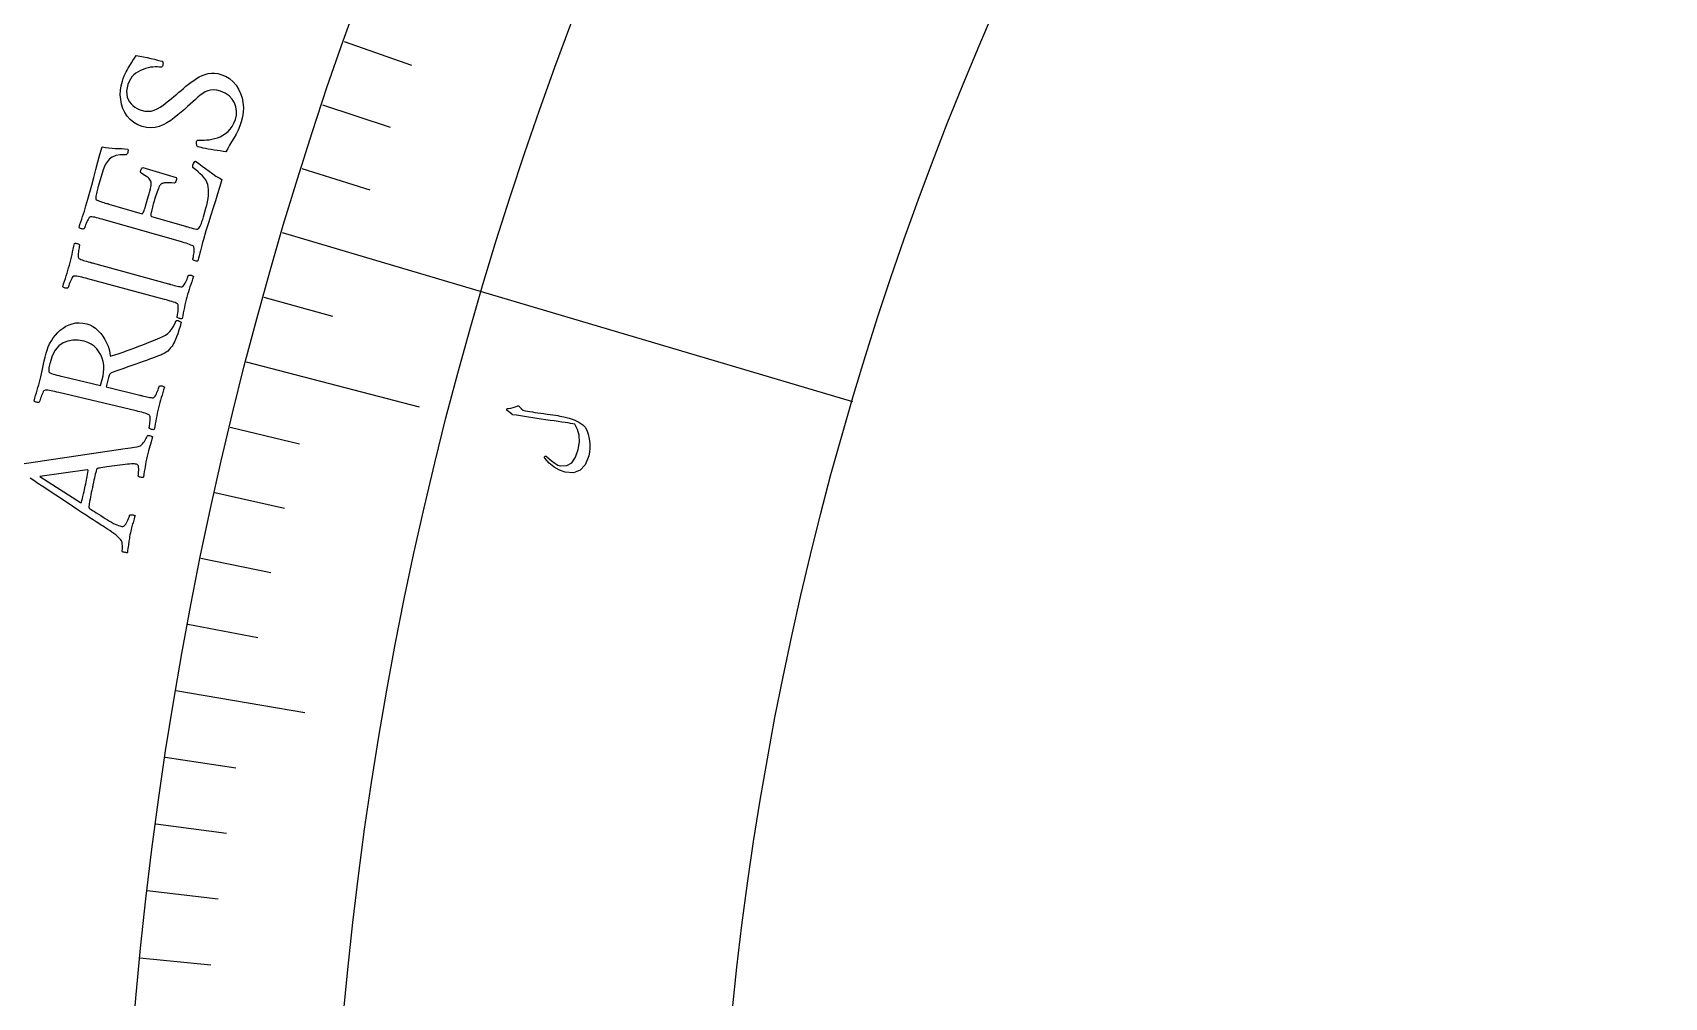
# Model space of a CAD drawing. Header units: millimetres. Extents: x -68 to 67, y -67 to 79.
# Drawn here: x -54.86 to -32.64, y 4.82 to 17.94 of the extents above; entities that cross this region are included whole.
import ezdxf

# ---------------------------------------------------------------- set-up
doc = ezdxf.new("R2010")
doc.units = ezdxf.units.MM
for name, color, linetype in [('ENGRAVE', 7, 'Continuous'), ('ENGRAVE_FINE', 8, 'Continuous'), ('TEXT', 5, 'Continuous')]:
    doc.layers.add(name, color=color, linetype=linetype)

msp = doc.modelspace()

# ---------------------------------------------------------------- linework, layer by layer
at = {"layer": 'ENGRAVE'}
for points in [[(-51.4576, 15.2243), (-43.6904, 12.9263)], [(-51.9458, 13.4648), (-49.5935, 12.8551)], [(-52.9034, 8.9938), (-51.1467, 8.6952)]]:
    msp.add_lwpolyline(points, dxfattribs=at)
for radius in [66.15, 66.15, 64.3781, 61.0875, 61.0875, 58.4888, 53.6625, 53.6625, 50.8275, 45.5625, 45.5625]:
    msp.add_circle((0, 0), radius, dxfattribs=at)
at = {"layer": 'ENGRAVE_FINE'}
for points in [[(-50.615, 17.8264), (-49.6982, 17.5036)], [(-50.9105, 16.9643), (-49.9883, 16.6571)], [(-51.1913, 16.0969), (-50.2641, 15.8053)], [(-51.7091, 14.3469), (-50.7725, 14.087)], [(-52.1675, 12.5784), (-51.2226, 12.3506)], [(-52.3742, 11.6878), (-51.4256, 11.4761)], [(-52.5658, 10.7934), (-51.6137, 10.5979)], [(-52.7423, 9.8953), (-51.7869, 9.7161)], [(-53.0493, 8.0892), (-52.0884, 7.9427)], [(-53.1797, 7.1818), (-52.2165, 7.0517)], [(-53.2947, 6.2717), (-52.3294, 6.1581)], [(-53.3942, 5.3593), (-52.4271, 5.2622)]]:
    msp.add_lwpolyline(points, dxfattribs=at)
at = {"layer": 'TEXT'}
for points in [[(-53.6333, 17.2849), (-53.6207, 17.3221), (-53.6081, 17.3557), (-53.5954, 17.3856), (-53.5827, 17.4118), (-53.5696, 17.4362), (-53.5555, 17.4607), (-53.5406, 17.4852), (-53.5248, 17.5098), (-53.5078, 17.536), (-53.489, 17.5652), (-53.4684, 17.5976), (-53.4462, 17.633), (-53.3967, 17.6245), (-53.3467, 17.6151), (-53.2962, 17.6046), (-53.2452, 17.593), (-53.1972, 17.5816), (-53.1558, 17.5714), (-53.1209, 17.5626), (-53.0926, 17.555), (-53.0869, 17.553), (-53.0829, 17.5484), (-53.0806, 17.5412), (-53.08, 17.5315), (-53.0804, 17.5211), (-53.0813, 17.5119), (-53.0827, 17.5039), (-53.0845, 17.497), (-53.0878, 17.489), (-53.0921, 17.4823), (-53.0973, 17.4769), (-53.1034, 17.4728), (-53.1277, 17.4767), (-53.1547, 17.4786), (-53.1843, 17.4787), (-53.2166, 17.4768), (-53.2503, 17.4728), (-53.2842, 17.4661), (-53.3183, 17.4569), (-53.3524, 17.4451), (-53.3859, 17.4306), (-53.4178, 17.413), (-53.4481, 17.3925), (-53.4767, 17.369), (-53.5027, 17.3423), (-53.5248, 17.312), (-53.5431, 17.2783), (-53.5576, 17.241), (-53.5703, 17.1925), (-53.576, 17.1477), (-53.5747, 17.1065), (-53.5664, 17.069), (-53.5528, 17.0351), (-53.5353, 17.0044), (-53.5141, 16.9771), (-53.4891, 16.9531), (-53.4618, 16.9324), (-53.4339, 16.9149), (-53.4053, 16.9006), (-53.376, 16.8896), (-53.3288, 16.8782), (-53.2836, 16.8745), (-53.2404, 16.8785), (-53.1992, 16.8901), (-53.1593, 16.9075), (-53.1202, 16.9289), (-53.0819, 16.9543), (-53.0442, 16.9837), (-53.0068, 17.015), (-52.969, 17.0464), (-52.9308, 17.0778), (-52.8922, 17.1091), (-52.8634, 17.1336), (-52.8331, 17.1593), (-52.8014, 17.1862), (-52.7682, 17.2143), (-52.7338, 17.2425), (-52.6983, 17.2696), (-52.6618, 17.2957), (-52.6243, 17.3207), (-52.5857, 17.3432), (-52.5462, 17.362), (-52.5056, 17.377), (-52.4641, 17.3883), (-52.4219, 17.3946), (-52.379, 17.3949), (-52.3356, 17.3892), (-52.2916, 17.3775), (-52.2299, 17.3519), (-52.175, 17.3186), (-52.1269, 17.2776), (-52.0857, 17.2289), (-52.0514, 17.1746), (-52.0243, 17.1171), (-52.0044, 17.0562), (-51.9917, 16.9921), (-51.9862, 16.9265), (-51.9882, 16.8616), (-51.9975, 16.7972), (-52.0143, 16.7334), (-52.035, 16.6746), (-52.0588, 16.6179), (-52.0855, 16.5634), (-52.1152, 16.5109), (-52.1453, 16.4607), (-52.1733, 16.413), (-52.199, 16.3678), (-52.2226, 16.3251), (-52.2613, 16.3294), (-52.3011, 16.3345), (-52.342, 16.3404), (-52.384, 16.3472), (-52.4252, 16.3543), (-52.4637, 16.3613), (-52.4996, 16.3681), (-52.5328, 16.3747), (-52.5617, 16.3807), (-52.5844, 16.3857), (-52.601, 16.3896), (-52.6114, 16.3924), (-52.6154, 16.4007), (-52.6187, 16.4093), (-52.6215, 16.4182), (-52.6236, 16.4274), (-52.6249, 16.4367), (-52.625, 16.4458), (-52.624, 16.4548), (-52.6218, 16.4635), (-52.6173, 16.4731), (-52.6107, 16.4797), (-52.6019, 16.4832), (-52.5911, 16.4837), (-52.5707, 16.4825), (-52.5464, 16.4823), (-52.5182, 16.483), (-52.4862, 16.4847), (-52.4516, 16.4882), (-52.4156, 16.4943), (-52.3783, 16.5031), (-52.3397, 16.5144), (-52.3011, 16.5291), (-52.2642, 16.548), (-52.2288, 16.571), (-52.1949, 16.5982), (-52.1638, 16.6306), (-52.1366, 16.6691), (-52.1134, 16.7137), (-52.0941, 16.7645), (-52.081, 16.8217), (-52.0787, 16.8784), (-52.0873, 16.9346), (-52.1067, 16.9904), (-52.1372, 17.0418), (-52.179, 17.0852), (-52.2321, 17.1204), (-52.2966, 17.1475), (-52.3452, 17.1603), (-52.3902, 17.1656), (-52.4315, 17.1633), (-52.4691, 17.1536), (-52.5045, 17.138), (-52.5392, 17.1184), (-52.5731, 17.0948), (-52.6062, 17.0672), (-52.6395, 17.0369), (-52.6739, 17.0054), (-52.7093, 16.9726), (-52.7457, 16.9387), (-52.7884, 16.9013), (-52.8327, 16.8636), (-52.8786, 16.8255), (-52.9261, 16.7869), (-52.9752, 16.7506), (-53.026, 16.719), (-53.0786, 16.6921), (-53.1328, 16.67), (-53.1885, 16.6551), (-53.2457, 16.6498), (-53.3042, 16.6542), (-53.3641, 16.6682), (-53.425, 16.692), (-53.479, 16.7231), (-53.5261, 16.7615), (-53.5663, 16.8074), (-53.5995, 16.8587), (-53.6256, 16.9135), (-53.6446, 16.9719), (-53.6565, 17.0339), (-53.6613, 17.0973), (-53.659, 17.1603), (-53.6497, 17.2229), (-53.6333, 17.2849)], [(-54.1294, 15.5875), (-54.1039, 15.6776), (-54.0778, 15.7724), (-54.0513, 15.8718), (-54.0241, 15.9759), (-53.9963, 16.0816), (-53.9678, 16.1856), (-53.9385, 16.2881), (-53.9084, 16.3889), (-53.8614, 16.3821), (-53.816, 16.3767), (-53.7721, 16.3729), (-53.7298, 16.3705), (-53.6881, 16.3686), (-53.6458, 16.3662), (-53.603, 16.3633), (-53.5597, 16.3599), (-53.5565, 16.3509), (-53.5556, 16.3401), (-53.5569, 16.3276), (-53.5604, 16.3134), (-53.5658, 16.2992), (-53.5724, 16.2895), (-53.5799, 16.2842), (-53.5884, 16.2834), (-53.6616, 16.2814), (-53.7228, 16.2712), (-53.7718, 16.2528), (-53.8088, 16.2262), (-53.8377, 16.1931), (-53.8625, 16.1554), (-53.8833, 16.1131), (-53.9001, 16.066), (-53.9631, 15.8531), (-53.9657, 15.8439), (-53.9691, 15.8315), (-53.9733, 15.8159), (-53.9782, 15.797), (-53.9832, 15.7768), (-53.9875, 15.757), (-53.9912, 15.7378), (-53.9942, 15.7191), (-53.9959, 15.7024), (-53.9955, 15.6892), (-53.993, 15.6795), (-53.9886, 15.6734), (-53.9762, 15.6661), (-53.9617, 15.6591), (-53.9451, 15.6523), (-53.9265, 15.6458), (-53.9065, 15.6394), (-53.8863, 15.6331), (-53.8657, 15.6269), (-53.8447, 15.6207), (-53.8365, 15.6183), (-53.8291, 15.6162), (-53.8228, 15.6143), (-53.8173, 15.6127), (-53.3644, 15.4814), (-53.3593, 15.4821), (-53.354, 15.4872), (-53.3484, 15.4966), (-53.3425, 15.5103), (-53.3365, 15.5268), (-53.3306, 15.5442), (-53.3247, 15.5627), (-53.3188, 15.5823), (-53.2813, 15.71), (-53.2694, 15.7515), (-53.2596, 15.7883), (-53.2517, 15.8204), (-53.2459, 15.8479), (-53.2424, 15.8716), (-53.2414, 15.8925), (-53.2429, 15.9106), (-53.247, 15.9258), (-53.2536, 15.9394), (-53.2627, 15.9523), (-53.2744, 15.9647), (-53.2886, 15.9765), (-53.3056, 15.9886), (-53.3256, 16.0019), (-53.3486, 16.0165), (-53.3746, 16.0323), (-53.3813, 16.0378), (-53.3847, 16.0463), (-53.3847, 16.0579), (-53.3815, 16.0727), (-53.3765, 16.0864), (-53.3706, 16.0974), (-53.3639, 16.1058), (-53.3562, 16.1116), (-52.8998, 15.9737), (-52.8973, 15.9662), (-52.8968, 15.9566), (-52.8984, 15.9448), (-52.9019, 15.931), (-52.907, 15.9178), (-52.9135, 15.9081), (-52.9213, 15.9018), (-52.9304, 15.8989), (-52.9653, 15.9003), (-52.9951, 15.901), (-53.0198, 15.9011), (-53.0395, 15.9004), (-53.0555, 15.8993), (-53.0688, 15.8977), (-53.0795, 15.8956), (-53.0877, 15.8931), (-53.0944, 15.8901), (-53.1009, 15.8865), (-53.1069, 15.8823), (-53.1127, 15.8775), (-53.1197, 15.8706), (-53.1272, 15.8594), (-53.1351, 15.8439), (-53.1435, 15.8242), (-53.152, 15.8017), (-53.1606, 15.7779), (-53.1691, 15.7531), (-53.1777, 15.727), (-53.1861, 15.7007), (-53.194, 15.6751), (-53.2016, 15.6502), (-53.2088, 15.6261), (-53.2136, 15.6093), (-53.2187, 15.5913), (-53.2238, 15.5722), (-53.2292, 15.552), (-53.2342, 15.5318), (-53.2385, 15.513), (-53.2421, 15.4955), (-53.245, 15.4793), (-53.2464, 15.4654), (-53.2456, 15.455), (-53.2426, 15.4481), (-53.2375, 15.4445), (-52.7746, 15.3103), (-52.7718, 15.3094), (-52.7684, 15.3085), (-52.7644, 15.3073), (-52.7597, 15.3059), (-52.741, 15.3006), (-52.7198, 15.2947), (-52.696, 15.2882), (-52.6698, 15.2812), (-52.645, 15.2752), (-52.6258, 15.2721), (-52.6123, 15.2718), (-52.6043, 15.2742), (-52.5927, 15.285), (-52.5823, 15.2977), (-52.5733, 15.3122), (-52.5656, 15.3286), (-52.558, 15.3486), (-52.5493, 15.3738), (-52.5396, 15.4042), (-52.5289, 15.4399), (-52.4947, 15.5558), (-52.483, 15.5992), (-52.4736, 15.6428), (-52.4664, 15.6868), (-52.4614, 15.7311), (-52.4591, 15.7738), (-52.4599, 15.8127), (-52.4638, 15.8478), (-52.4709, 15.8792), (-52.4821, 15.9119), (-52.498, 15.9426), (-52.5188, 15.9715), (-52.5443, 15.9985), (-52.573, 16.0246), (-52.6032, 16.0509), (-52.6349, 16.0773), (-52.668, 16.1038), (-52.6733, 16.1098), (-52.6757, 16.1183), (-52.6754, 16.1294), (-52.6723, 16.143), (-52.6651, 16.1631), (-52.6572, 16.179), (-52.6485, 16.1905), (-52.6392, 16.1978), (-52.5943, 16.1646), (-52.5481, 16.1303), (-52.5006, 16.0947), (-52.4517, 16.0579), (-52.4037, 16.0229), (-52.3585, 15.9927), (-52.3163, 15.9673), (-52.2771, 15.9467), (-52.3069, 15.8499), (-52.337, 15.7535), (-52.3674, 15.6576), (-52.3983, 15.5621), (-52.4298, 15.4636), (-52.4623, 15.3587), (-52.4957, 15.2474), (-52.5301, 15.1297), (-52.5417, 15.0887), (-52.5521, 15.0498), (-52.5614, 15.0129), (-52.5695, 14.978), (-52.5775, 14.9439), (-52.5861, 14.9093), (-52.5952, 14.8742), (-52.605, 14.8386), (-52.6122, 14.836), (-52.6208, 14.8353), (-52.6308, 14.8366), (-52.6424, 14.8398), (-52.6536, 14.844), (-52.6628, 14.8485), (-52.6699, 14.8533), (-52.6749, 14.8583), (-52.6726, 14.8673), (-52.6699, 14.8796), (-52.6667, 14.895), (-52.6632, 14.9138), (-52.6599, 14.934), (-52.6575, 14.9539), (-52.6561, 14.9736), (-52.6555, 14.9931), (-52.6561, 15.0104), (-52.6582, 15.0237), (-52.6619, 15.0328), (-52.667, 15.0379), (-52.6818, 15.0469), (-52.699, 15.0554), (-52.7188, 15.0635), (-52.741, 15.0711), (-52.765, 15.0785), (-52.79, 15.0861), (-52.8159, 15.0937), (-52.8428, 15.1015), (-53.8817, 15.3984), (-53.9088, 15.406), (-53.9351, 15.4133), (-53.9607, 15.4202), (-53.9855, 15.4267), (-54.009, 15.4321), (-54.0304, 15.4357), (-54.0498, 15.4376), (-54.0672, 15.4377), (-54.0752, 15.4363), (-54.0835, 15.4303), (-54.0921, 15.4198), (-54.1009, 15.4047), (-54.1097, 15.387), (-54.1182, 15.3687), (-54.1263, 15.3498), (-54.1341, 15.3303), (-54.1411, 15.312), (-54.1467, 15.2968), (-54.1509, 15.2846), (-54.1537, 15.2754), (-54.1606, 15.2737), (-54.1691, 15.2732), (-54.1793, 15.2741), (-54.1911, 15.2763), (-54.2026, 15.2797), (-54.2119, 15.2839), (-54.2188, 15.2891), (-54.2235, 15.2951), (-54.2114, 15.3328), (-54.1993, 15.3701), (-54.187, 15.407), (-54.1747, 15.4436), (-54.1626, 15.4799), (-54.151, 15.5159), (-54.1399, 15.5518), (-54.1294, 15.5875)], [(-54.3549, 14.7822), (-54.3451, 14.819), (-54.3359, 14.8555), (-54.3272, 14.8917), (-54.3192, 14.9274), (-54.3112, 14.9634), (-54.3028, 15.0002), (-54.2941, 15.0376), (-54.2849, 15.0759), (-54.2777, 15.0786), (-54.2691, 15.0794), (-54.259, 15.0782), (-54.2474, 15.0751), (-54.2362, 15.0708), (-54.227, 15.0663), (-54.22, 15.0615), (-54.215, 15.0565), (-54.2173, 15.0472), (-54.22, 15.0345), (-54.2232, 15.0186), (-54.2268, 14.9994), (-54.2302, 14.9787), (-54.233, 14.9586), (-54.2351, 14.939), (-54.2366, 14.9198), (-54.2368, 14.9027), (-54.2349, 14.8892), (-54.2311, 14.8793), (-54.2253, 14.8729), (-54.2128, 14.8658), (-54.1982, 14.859), (-54.1816, 14.8524), (-54.1628, 14.8462), (-54.1425, 14.84), (-54.1212, 14.8337), (-54.0989, 14.8274), (-54.0757, 14.8209), (-54.0719, 14.8199), (-54.0682, 14.8189), (-54.0644, 14.8178), (-54.0607, 14.8168), (-54.0569, 14.8158), (-54.0532, 14.8147), (-54.0494, 14.8137), (-54.0457, 14.8127), (-53.0036, 14.5271), (-52.9999, 14.5261), (-52.9961, 14.525), (-52.9924, 14.524), (-52.9886, 14.523), (-52.9849, 14.5219), (-52.9811, 14.5209), (-52.9774, 14.5199), (-52.9736, 14.5189), (-52.9504, 14.5126), (-52.9283, 14.5068), (-52.9071, 14.5014), (-52.8871, 14.4965), (-52.8683, 14.4924), (-52.851, 14.4896), (-52.8352, 14.488), (-52.821, 14.4877), (-52.8137, 14.4904), (-52.8057, 14.4968), (-52.797, 14.5071), (-52.7876, 14.5212), (-52.7781, 14.5376), (-52.7692, 14.5549), (-52.761, 14.5729), (-52.7533, 14.5918), (-52.7466, 14.6096), (-52.7412, 14.6245), (-52.7372, 14.6364), (-52.7345, 14.6453), (-52.7276, 14.647), (-52.7191, 14.6474), (-52.7089, 14.6465), (-52.6971, 14.6443), (-52.6856, 14.641), (-52.6763, 14.6368), (-52.6693, 14.6318), (-52.6646, 14.6259), (-52.6772, 14.5898), (-52.6894, 14.5545), (-52.7012, 14.5199), (-52.7126, 14.4859), (-52.7237, 14.4521), (-52.7344, 14.4177), (-52.7447, 14.3826), (-52.7546, 14.347), (-52.7639, 14.3121), (-52.7727, 14.2767), (-52.7811, 14.2409), (-52.7891, 14.2046), (-52.7969, 14.168), (-52.8045, 14.131), (-52.8121, 14.0936), (-52.8195, 14.0559), (-52.8266, 14.0532), (-52.8352, 14.0524), (-52.8453, 14.0535), (-52.8569, 14.0565), (-52.8682, 14.0606), (-52.8775, 14.065), (-52.8846, 14.0696), (-52.8897, 14.0746), (-52.8875, 14.0836), (-52.885, 14.0959), (-52.8821, 14.1115), (-52.8788, 14.1302), (-52.8758, 14.1505), (-52.8738, 14.1705), (-52.8726, 14.1902), (-52.8723, 14.2097), (-52.8732, 14.227), (-52.8755, 14.2402), (-52.8792, 14.2493), (-52.8844, 14.2543), (-52.8994, 14.263), (-52.9167, 14.2713), (-52.9366, 14.2791), (-52.959, 14.2864), (-52.9831, 14.2935), (-53.0081, 14.3006), (-53.0342, 14.3079), (-53.0612, 14.3153), (-54.1044, 14.5967), (-54.1316, 14.604), (-54.158, 14.6108), (-54.1836, 14.6173), (-54.2086, 14.6235), (-54.2321, 14.6285), (-54.2536, 14.6319), (-54.2731, 14.6334), (-54.2905, 14.6332), (-54.2984, 14.6317), (-54.3066, 14.6256), (-54.315, 14.615), (-54.3236, 14.5998), (-54.3322, 14.582), (-54.3404, 14.5635), (-54.3483, 14.5445), (-54.3558, 14.5249), (-54.3624, 14.5065), (-54.3678, 14.4912), (-54.3718, 14.4789), (-54.3745, 14.4697), (-54.3814, 14.4679), (-54.3899, 14.4673), (-54.4001, 14.468), (-54.412, 14.4701), (-54.4235, 14.4732), (-54.4328, 14.4773), (-54.4399, 14.4824), (-54.4446, 14.4884), (-54.4331, 14.5262), (-54.4215, 14.5637), (-54.4098, 14.6008), (-54.398, 14.6376), (-54.3864, 14.674), (-54.3754, 14.7103), (-54.3648, 14.7463), (-54.3549, 14.7822)], [(-54.6718, 13.5847), (-54.6594, 13.627), (-54.6434, 13.669), (-54.6237, 13.7108), (-54.6004, 13.7524), (-54.574, 13.7925), (-54.5447, 13.83), (-54.5128, 13.8649), (-54.4782, 13.8973), (-54.441, 13.926), (-54.4014, 13.9502), (-54.3595, 13.9698), (-54.3153, 13.9849), (-54.2689, 13.9944), (-54.2208, 13.9973), (-54.1708, 13.9935), (-54.119, 13.9832), (-54.0763, 13.9688), (-54.0357, 13.9485), (-53.9973, 13.9221), (-53.9612, 13.8897), (-53.9278, 13.8529), (-53.8979, 13.8133), (-53.8713, 13.7709), (-53.848, 13.7258), (-53.8288, 13.6794), (-53.8141, 13.6333), (-53.8039, 13.5876), (-53.7983, 13.5423), (-53.7372, 13.5615), (-53.6784, 13.5805), (-53.622, 13.5994), (-53.5679, 13.6182), (-53.5151, 13.6372), (-53.4622, 13.6568), (-53.4093, 13.6771), (-53.3564, 13.6979), (-53.302, 13.7197), (-53.2448, 13.7426), (-53.1848, 13.7668), (-53.122, 13.7922), (-53.0821, 13.8103), (-53.0463, 13.8307), (-53.0147, 13.8533), (-52.9871, 13.8781), (-52.9626, 13.9069), (-52.9403, 13.9413), (-52.9202, 13.9815), (-52.9022, 14.0273), (-52.895, 14.0298), (-52.8861, 14.0297), (-52.8756, 14.0273), (-52.8633, 14.0224), (-52.8516, 14.0167), (-52.8425, 14.0122), (-52.8363, 14.0087), (-52.8327, 14.0063), (-52.8487, 13.9481), (-52.8643, 13.8954), (-52.8797, 13.8481), (-52.8947, 13.8061), (-52.9092, 13.7697), (-52.9227, 13.7388), (-52.9352, 13.7134), (-52.9468, 13.6936), (-52.956, 13.6814), (-52.9673, 13.667), (-52.9807, 13.6506), (-52.9961, 13.632), (-53.0146, 13.613), (-53.0372, 13.5954), (-53.064, 13.5792), (-53.095, 13.5644), (-53.1097, 13.5585), (-53.1299, 13.5507), (-53.1556, 13.541), (-53.1868, 13.5293), (-53.2226, 13.5161), (-53.262, 13.5018), (-53.305, 13.4864), (-53.3516, 13.4698), (-53.4008, 13.4524), (-53.4517, 13.4343), (-53.5043, 13.4156), (-53.5584, 13.3963), (-53.6131, 13.3768), (-53.6672, 13.3579), (-53.7206, 13.3393), (-53.7734, 13.3213), (-53.7896, 13.3122), (-53.8032, 13.2978), (-53.8141, 13.278), (-53.8223, 13.2529), (-53.8539, 13.1239), (-53.3957, 13.0122), (-53.3919, 13.0113), (-53.3882, 13.0104), (-53.3844, 13.0095), (-53.3806, 13.0085), (-53.3768, 13.0076), (-53.3731, 13.0067), (-53.3693, 13.0058), (-53.3655, 13.0049), (-53.3421, 12.9992), (-53.3198, 12.9941), (-53.2985, 12.9893), (-53.2783, 12.9849), (-53.2595, 12.9814), (-53.2421, 12.9791), (-53.2263, 12.978), (-53.212, 12.978), (-53.2048, 12.9809), (-53.197, 12.9876), (-53.1886, 12.9982), (-53.1796, 13.0125), (-53.1706, 13.0292), (-53.1622, 13.0466), (-53.1545, 13.0649), (-53.1474, 13.084), (-53.1412, 13.1021), (-53.1362, 13.1171), (-53.1325, 13.1291), (-53.13, 13.138), (-53.1232, 13.1399), (-53.1147, 13.1406), (-53.1045, 13.1399), (-53.0927, 13.1381), (-53.081, 13.1351), (-53.0717, 13.1312), (-53.0645, 13.1264), (-53.0596, 13.1206), (-53.0712, 13.0842), (-53.0824, 13.0485), (-53.0932, 13.0136), (-53.1037, 12.9794), (-53.1138, 12.9452), (-53.1235, 12.9105), (-53.1328, 12.8752), (-53.1417, 12.8393), (-53.15, 12.8041), (-53.1578, 12.7685), (-53.1652, 12.7325), (-53.1721, 12.696), (-53.1788, 12.6592), (-53.1854, 12.6219), (-53.1919, 12.5844), (-53.1983, 12.5465), (-53.2053, 12.5436), (-53.2139, 12.5426), (-53.224, 12.5434), (-53.2357, 12.546), (-53.2471, 12.5498), (-53.2564, 12.5539), (-53.2637, 12.5584), (-53.2689, 12.5631), (-53.267, 12.5723), (-53.2648, 12.5846), (-53.2624, 12.6002), (-53.2597, 12.6191), (-53.2573, 12.6394), (-53.2558, 12.6595), (-53.2551, 12.6792), (-53.2554, 12.6987), (-53.2568, 12.716), (-53.2595, 12.7291), (-53.2635, 12.7381), (-53.2688, 12.7429), (-53.284, 12.7512), (-53.3016, 12.759), (-53.3217, 12.7662), (-53.3442, 12.7729), (-53.3685, 12.7793), (-53.3938, 12.7857), (-53.42, 12.7923), (-53.4473, 12.7989), (-54.4987, 13.0479), (-54.526, 13.0544), (-54.5526, 13.0605), (-54.5784, 13.0663), (-54.6035, 13.0717), (-54.6272, 13.0761), (-54.6488, 13.0788), (-54.6683, 13.0798), (-54.6857, 13.0791), (-54.6936, 13.0774), (-54.7016, 13.0711), (-54.7097, 13.0602), (-54.7179, 13.0447), (-54.7259, 13.0268), (-54.7335, 13.0084), (-54.7407, 12.9895), (-54.7476, 12.9703), (-54.7536, 12.9522), (-54.7584, 12.9372), (-54.762, 12.925), (-54.7644, 12.9158), (-54.7712, 12.9138), (-54.7797, 12.913), (-54.7899, 12.9134), (-54.8019, 12.9152), (-54.8135, 12.918), (-54.8229, 12.9218), (-54.8301, 12.9267), (-54.835, 12.9325), (-54.8246, 12.9706), (-54.8141, 13.0081), (-54.8036, 13.0452), (-54.793, 13.0817), (-54.7826, 13.1179), (-54.7727, 13.154), (-54.7632, 13.1901), (-54.7543, 13.2262), (-54.7452, 13.2642), (-54.7361, 13.3038), (-54.727, 13.3449), (-54.7177, 13.3875), (-54.7079, 13.4324), (-54.697, 13.4802), (-54.6849, 13.531), (-54.6718, 13.5847)], [(-54.1557, 13.7459), (-54.2339, 13.7599), (-54.3076, 13.7611), (-54.3769, 13.7493), (-54.4418, 13.7246), (-54.4998, 13.6844), (-54.5487, 13.6259), (-54.5883, 13.5493), (-54.6186, 13.4544), (-54.6216, 13.4413), (-54.6251, 13.4251), (-54.6291, 13.4057), (-54.6334, 13.3832), (-54.6364, 13.3614), (-54.6363, 13.3441), (-54.6331, 13.3314), (-54.6268, 13.3231), (-54.6146, 13.3153), (-54.5982, 13.3076), (-54.5776, 13.3002), (-54.5528, 13.2928), (-54.5258, 13.2857), (-54.4986, 13.2786), (-54.4712, 13.2717), (-54.4436, 13.2649), (-53.9294, 13.1423), (-53.8971, 13.274), (-53.8882, 13.3222), (-53.8849, 13.3707), (-53.8874, 13.4195), (-53.8956, 13.4685), (-53.9094, 13.5163), (-53.9285, 13.5612), (-53.9529, 13.6033), (-53.9828, 13.6427), (-54.0179, 13.6775), (-54.0585, 13.7064), (-54.1044, 13.7292), (-54.1557, 13.7459)], [(-48.3931, 12.8027), (-48.397, 12.8065), (-48.3993, 12.8107), (-48.4001, 12.8153), (-48.3995, 12.8204), (-48.3974, 12.825), (-48.3938, 12.8285), (-48.3887, 12.8308), (-48.3822, 12.8319), (-48.3448, 12.8368), (-48.3116, 12.844), (-48.2828, 12.8532), (-48.2584, 12.8646), (-48.2499, 12.8677), (-48.2412, 12.8669), (-48.2324, 12.8622), (-48.2235, 12.8537), (-48.2194, 12.8487), (-48.2154, 12.844), (-48.2116, 12.8394), (-48.2079, 12.8352), (-48.2044, 12.8311), (-48.2013, 12.8274), (-48.1984, 12.824), (-48.1959, 12.8208), (-48.1913, 12.8154), (-48.1852, 12.8107), (-48.1777, 12.807), (-48.1689, 12.804), (-48.1429, 12.799), (-48.1146, 12.794), (-48.0837, 12.7889), (-48.0505, 12.7837), (-48.0148, 12.7784), (-47.9767, 12.7728), (-47.9362, 12.767), (-47.8933, 12.7609), (-47.8503, 12.7555), (-47.81, 12.75), (-47.7724, 12.7446), (-47.7374, 12.7392), (-47.7049, 12.7339), (-47.6749, 12.7287), (-47.6473, 12.7236), (-47.6222, 12.7187), (-47.5485, 12.7011), (-47.4808, 12.6766), (-47.419, 12.6453), (-47.3632, 12.6071), (-47.3327, 12.5763), (-47.3079, 12.5348), (-47.289, 12.4824), (-47.2757, 12.4193), (-47.2684, 12.3529), (-47.2669, 12.2919), (-47.2712, 12.2364), (-47.2813, 12.1862), (-47.3302, 12.0668), (-47.3998, 11.99), (-47.4904, 11.9558), (-47.602, 11.9643), (-47.6801, 11.9908), (-47.7529, 12.0313), (-47.8204, 12.086), (-47.8824, 12.1547), (-47.8858, 12.1596), (-47.8875, 12.1643), (-47.8874, 12.1687), (-47.8857, 12.1729), (-47.8828, 12.1771), (-47.8796, 12.18), (-47.8761, 12.1817), (-47.8723, 12.1821), (-47.867, 12.1818), (-47.8622, 12.1804), (-47.8578, 12.1779), (-47.8539, 12.1743), (-47.7965, 12.1235), (-47.7462, 12.0859), (-47.703, 12.0613), (-47.6669, 12.0497), (-47.5817, 12.0544), (-47.5131, 12.0935), (-47.461, 12.167), (-47.4252, 12.275), (-47.4102, 12.3769), (-47.4132, 12.4676), (-47.434, 12.5472), (-47.4729, 12.6159), (-47.4989, 12.6215), (-47.5295, 12.6276), (-47.5646, 12.6339), (-47.6043, 12.6405), (-47.6487, 12.6474), (-47.6978, 12.6545), (-47.7517, 12.6617), (-47.8104, 12.6691), (-47.8708, 12.6774), (-47.9302, 12.6857), (-47.9885, 12.6942), (-48.0459, 12.7028), (-48.1022, 12.7116), (-48.1574, 12.7207), (-48.2116, 12.7302), (-48.2647, 12.7399), (-48.3164, 12.7471), (-48.322, 12.7489), (-48.3271, 12.7512), (-48.3317, 12.7539), (-48.3358, 12.7571)], [(-54.7564, 11.9077), (-54.2026, 11.5501), (-54.2023, 11.5501), (-54.2013, 11.5501), (-54.1996, 11.5502), (-54.1973, 11.5503), (-54.1949, 11.5505), (-54.1931, 11.5511), (-54.192, 11.5519), (-54.1914, 11.553), (-54.1848, 11.5782), (-54.1778, 11.6057), (-54.1705, 11.6357), (-54.1628, 11.668), (-54.1553, 11.7), (-54.1487, 11.7286), (-54.143, 11.7539), (-54.1381, 11.7759), (-54.132, 11.8045), (-54.1266, 11.8317), (-54.1218, 11.8575), (-54.1176, 11.882), (-54.1135, 11.9063), (-54.1093, 11.9318), (-54.1047, 11.9584), (-54.0999, 11.9861), (-54.0998, 11.9885), (-54.1006, 11.9906), (-54.1023, 11.9923), (-54.1048, 11.9938), (-54.1075, 11.995), (-54.1094, 11.9958), (-54.1105, 11.9963), (-54.1109, 11.9965)]]:
    msp.add_lwpolyline(points, close=True, dxfattribs=at)
msp.add_lwpolyline([(-55.0276, 12.075), (-53.5939, 12.2867), (-53.5232, 12.2965), (-53.4703, 12.304), (-53.4352, 12.3093), (-53.4178, 12.3124), (-53.4026, 12.3171), (-53.3877, 12.325), (-53.373, 12.336), (-53.3586, 12.3503), (-53.345, 12.3663), (-53.3328, 12.3826), (-53.322, 12.3992), (-53.3127, 12.4162), (-53.3049, 12.4318), (-53.2991, 12.4444), (-53.2951, 12.454), (-53.293, 12.4605), (-53.2848, 12.463), (-53.2753, 12.4636), (-53.2644, 12.4622), (-53.2521, 12.4589), (-53.2405, 12.4548), (-53.2316, 12.4514), (-53.2254, 12.4486), (-53.2218, 12.4465), (-53.2325, 12.4117), (-53.2425, 12.3788), (-53.252, 12.3477), (-53.2609, 12.3184), (-53.2695, 12.2886), (-53.2783, 12.2559), (-53.2872, 12.2202), (-53.2963, 12.1816), (-53.3054, 12.1408), (-53.3131, 12.1035), (-53.3195, 12.0696), (-53.3247, 12.0393), (-53.3295, 12.0088), (-53.3349, 11.9747), (-53.3409, 11.937), (-53.3476, 11.8957), (-53.3546, 11.8927), (-53.3631, 11.8916), (-53.3732, 11.8923), (-53.385, 11.8948), (-53.3964, 11.8986), (-53.4057, 11.903), (-53.4128, 11.9082), (-53.4178, 11.914), (-53.4155, 11.927), (-53.4136, 11.9433), (-53.4121, 11.9631), (-53.411, 11.9862), (-53.4109, 12.0093), (-53.4124, 12.0287), (-53.4155, 12.0446), (-53.4203, 12.0569), (-53.4253, 12.0626), (-53.4325, 12.0676), (-53.4419, 12.0716), (-53.4534, 12.0749), (-53.467, 12.0769), (-53.485, 12.0778), (-53.5074, 12.0774), (-53.5342, 12.076), (-53.5642, 12.0736), (-53.5962, 12.0705), (-53.6302, 12.0666), (-53.6662, 12.062), (-53.7029, 12.057), (-53.7391, 12.0519), (-53.7749, 12.0467), (-53.8102, 12.0413), (-53.8437, 12.0361), (-53.8742, 12.0314), (-53.9015, 12.0271), (-53.9258, 12.0233), (-53.9456, 12.0201), (-53.9598, 12.0179), (-53.9683, 12.0165), (-53.9712, 12.0161), (-53.9715, 12.0158), (-53.9727, 12.0151), (-53.9746, 12.0139), (-53.9773, 12.0121), (-53.9801, 12.0101), (-53.9823, 12.0079), (-53.9838, 12.0056), (-53.9847, 12.0031), (-53.9902, 11.9832), (-53.996, 11.9611), (-54.0019, 11.9366), (-54.008, 11.9098), (-54.014, 11.8824), (-54.0198, 11.8559), (-54.0254, 11.8303), (-54.0308, 11.8057), (-54.0322, 11.7994), (-54.0336, 11.7931), (-54.035, 11.7867), (-54.0364, 11.7804), (-54.0377, 11.7742), (-54.039, 11.7683), (-54.0402, 11.7627), (-54.0413, 11.7575), (-54.0492, 11.7208), (-54.0563, 11.687), (-54.0626, 11.6559), (-54.0681, 11.6277), (-54.0734, 11.5989), (-54.0789, 11.5663), (-54.0849, 11.5297), (-54.0911, 11.4891), (-54.0911, 11.4877), (-54.0908, 11.4858), (-54.0901, 11.4834), (-54.0889, 11.4807), (-54.0877, 11.4781), (-54.0869, 11.4763), (-54.0863, 11.4752), (-54.0862, 11.4748), (-54.0833, 11.473), (-54.0745, 11.4674), (-54.0599, 11.4581), (-54.0395, 11.445), (-54.0151, 11.4294), (-53.9885, 11.4124), (-53.9597, 11.3939), (-53.9287, 11.3739), (-53.8972, 11.3538), (-53.8665, 11.3347), (-53.8368, 11.3166), (-53.808, 11.2996), (-53.7798, 11.2829), (-53.7536, 11.2687), (-53.7295, 11.2572), (-53.7076, 11.2482), (-53.6877, 11.2412), (-53.6699, 11.2354), (-53.6541, 11.2309), (-53.6404, 11.2276), (-53.6267, 11.2273), (-53.6134, 11.2321), (-53.6004, 11.2421), (-53.5879, 11.2573), (-53.5762, 11.2754), (-53.5659, 11.2941), (-53.5569, 11.3134), (-53.5493, 11.3333), (-53.5431, 11.3516), (-53.5384, 11.3662), (-53.5351, 11.3769), (-53.5333, 11.3838), (-53.5289, 11.3854), (-53.5219, 11.386), (-53.5123, 11.3858), (-53.5, 11.3846), (-53.4874, 11.3828), (-53.4768, 11.3803), (-53.4681, 11.3773), (-53.4613, 11.3738), (-53.4675, 11.351), (-53.4732, 11.33), (-53.4786, 11.3107), (-53.4837, 11.2932), (-53.4885, 11.2765), (-53.4934, 11.2598), (-53.4982, 11.2431), (-53.503, 11.2264), (-53.508, 11.2083), (-53.5132, 11.1875), (-53.5186, 11.1639), (-53.5242, 11.1376), (-53.5296, 11.111), (-53.5342, 11.0866), (-53.5379, 11.0643), (-53.541, 11.0441), (-53.5436, 11.0249), (-53.5462, 11.0058), (-53.5488, 10.9867), (-53.5514, 10.9675), (-53.5542, 10.9471), (-53.5576, 10.9242), (-53.5615, 10.8988), (-53.5658, 10.8709), (-53.5702, 10.8695), (-53.5771, 10.8692), (-53.5865, 10.8702), (-53.5986, 10.8723), (-53.611, 10.8751), (-53.6215, 10.8782), (-53.6301, 10.8816), (-53.6369, 10.8853), (-53.6349, 10.8988), (-53.6336, 10.9164), (-53.6328, 10.9384), (-53.6327, 10.9645), (-53.6342, 10.9906), (-53.6384, 11.0126), (-53.6452, 11.0303), (-53.6548, 11.0439), (-53.6758, 11.0672), (-53.6986, 11.0894), (-53.7231, 11.1105), (-53.7493, 11.1305), (-53.7768, 11.1499), (-53.8051, 11.1694), (-53.8342, 11.1889), (-53.8641, 11.2084), (-53.8641, 11.2084), (-53.8677, 11.2107), (-53.8784, 11.2176), (-53.8963, 11.2292), (-53.9213, 11.2454), (-53.9524, 11.2655), (-53.9886, 11.2889), (-54.03, 11.3155), (-54.0764, 11.3454), (-54.1267, 11.3779), (-54.1798, 11.4126), (-54.2355, 11.4493), (-54.2939, 11.4882), (-54.3541, 11.5284), (-54.4152, 11.569), (-54.4771, 11.61), (-54.54, 11.6515), (-54.6026, 11.6928), (-54.6639, 11.7333), (-54.7238, 11.7732), (-54.7824, 11.8123), (-54.8386, 11.8499), (-54.8912, 11.8854)], dxfattribs=at)

doc.saveas('drawing.dxf')
